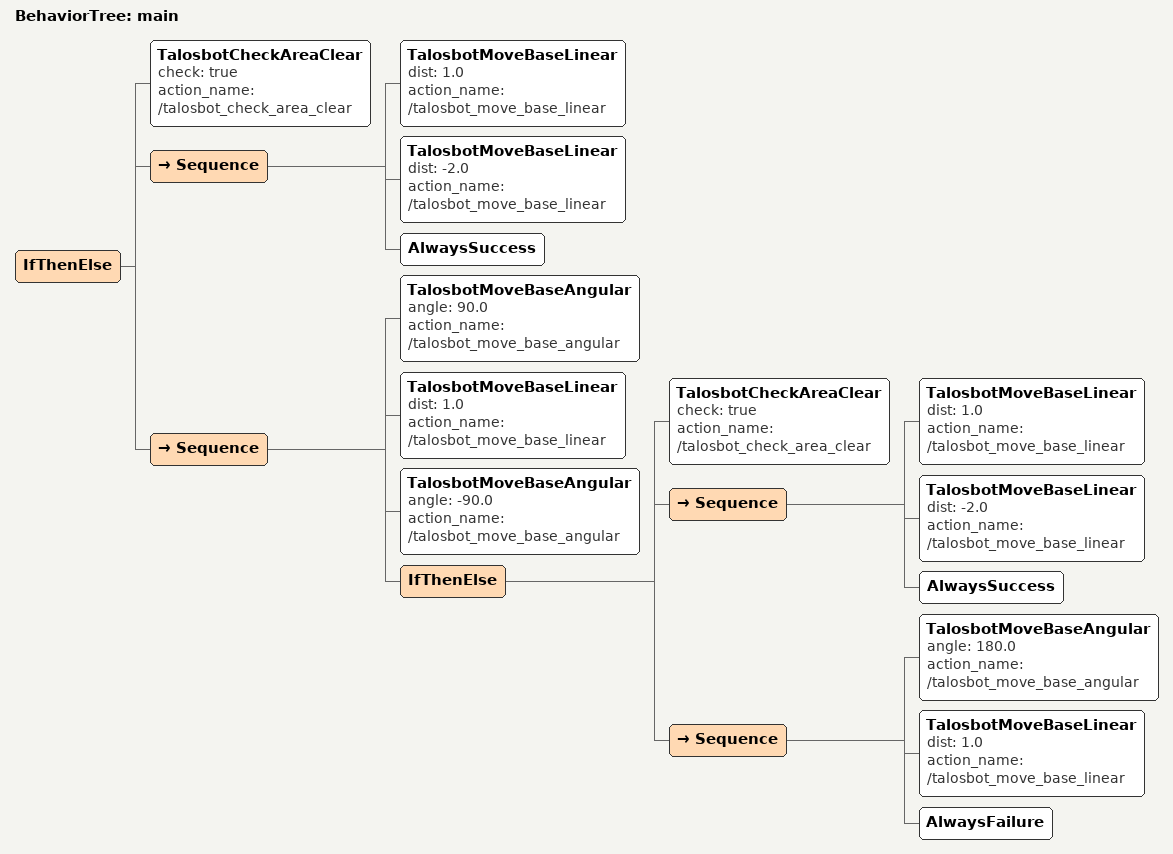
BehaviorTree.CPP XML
<?xml version="1.0" encoding="UTF-8"?>
<root BTCPP_format="4">
  <BehaviorTree ID="main">
    <IfThenElse>
      <TalosbotCheckAreaClear check="true"
                              action_name="/talosbot_check_area_clear"/>
      <Sequence>
        <TalosbotMoveBaseLinear dist="1.0"
                                action_name="/talosbot_move_base_linear"/>
        <TalosbotMoveBaseLinear dist="-2.0"
                                action_name="/talosbot_move_base_linear"/>
        <AlwaysSuccess/>
      </Sequence>
      <Sequence>
        <TalosbotMoveBaseAngular angle="90.0"
                                 action_name="/talosbot_move_base_angular"/>
        <TalosbotMoveBaseLinear dist="1.0"
                                action_name="/talosbot_move_base_linear"/>
        <TalosbotMoveBaseAngular angle="-90.0"
                                 action_name="/talosbot_move_base_angular"/>
        <IfThenElse>
          <TalosbotCheckAreaClear check="true"
                                  action_name="/talosbot_check_area_clear"/>
          <Sequence>
            <TalosbotMoveBaseLinear dist="1.0"
                                    action_name="/talosbot_move_base_linear"/>
            <TalosbotMoveBaseLinear dist="-2.0"
                                    action_name="/talosbot_move_base_linear"/>
            <AlwaysSuccess/>
          </Sequence>
          <Sequence>
            <TalosbotMoveBaseAngular angle="180.0"
                                     action_name="/talosbot_move_base_angular"/>
            <TalosbotMoveBaseLinear dist="1.0"
                                    action_name="/talosbot_move_base_linear"/>
            <AlwaysFailure/>
          </Sequence>
        </IfThenElse>
      </Sequence>
    </IfThenElse>
  </BehaviorTree>

</root>
